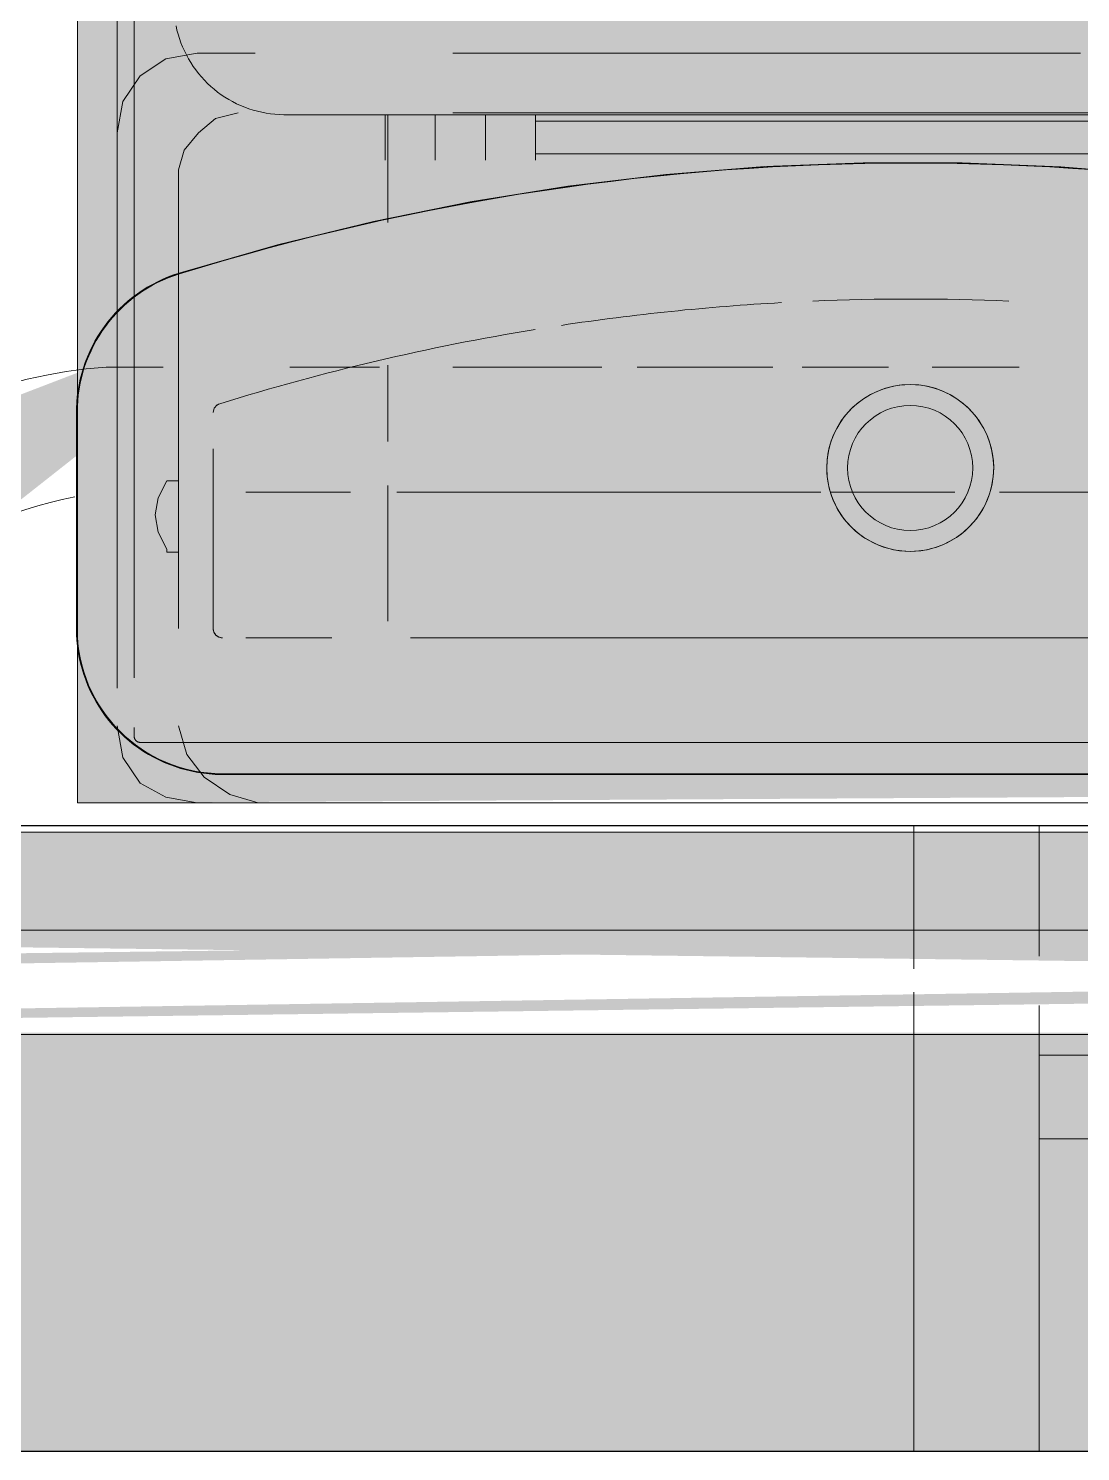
# Model space of a CAD drawing. Header units: metres. Extents: x 147 to 427, y -16 to 162.
# Drawn here: x 323.0378 to 323.2899, y 80.4457 to 80.7869 of the extents above; entities that cross this region are included whole.
import ezdxf

# ---------------------------------------------------------------- set-up
doc = ezdxf.new("R2010")
doc.units = ezdxf.units.M
doc.linetypes.add('IMPORT-Dashed _3_', pattern=[0.75, 0.5, -0.25])
doc.layers.add('1053_ARQ_BASE_MATADOURO_dwg', color=7, linetype='Continuous', lineweight=5, true_color=0x767676)
for name, color, linetype, lineweight in [('A-EQUIPAMENTOS', 7, 'Continuous', 5), ('A-PAREDE', 7, 'Continuous', 30), ('A-WALL', 7, 'Continuous', 9), ('A_lay', 7, 'Continuous', 5), ('A_PROJEÇÃO', 7, 'IMPORT-Dashed _3_', 5), ('P-PIPE', 7, 'Continuous', 5), ('P-SANR-FIXT', 7, 'Continuous', 5)]:
    doc.layers.add(name, color=color, linetype=linetype, lineweight=lineweight)

# ---------------------------------------------------------------- blocks, each defined once
blk = doc.blocks.new('UT_Bacia com caixa acoplada - UT_Bacia com caixa acoplada-3248018-TÉRREO 1_20 - Dependente 1')
at = {"layer": 'P-SANR-FIXT', "color": 9, "true_color": 0xc0c0c0}
for p, q in [((0.1649999999997719, -0.01229811905160714), (-0.1650000000003263, -0.01229811905160714)), ((-0.1649999999999998, -0.01245945945945865), (0.165, -0.01245945945945865)), ((0.165, -0.01249999999999924), (-0.1649999999999998, -0.01249999999999924)), ((0.1672043461841086, -0.090406025536769), (0.1672043461841085, -0.04729894077870246)), ((0.1672043461841087, -0.090406025536769), (0.1672043461841086, -0.04729894077870244)), ((0.1997989407787032, -0.09910397061031756), (0.1997989407787032, -0.04729894077870239)), ((0.1998394813192438, -0.04729894077870239), (0.1998394813192439, -0.09910397061031756)), ((0.2000008217269358, -0.09910397061034401), (0.2000008217269358, -0.04729894077877107)), ((0.1861473656076276, -0.4288368561510854), (0.186147365607489, -0.09910397061041332)), ((0.08999999999999939, -0.1595600000000009), (0.08999999999999939, -0.1704400000000009)), ((0.08999999999999939, -0.1595600000000009), (0.08999999999999939, -0.1704400000000009)), ((0.1019999999999994, -0.1704400000000009), (0.1019999999999994, -0.1595600000000009)), ((0.1019999999999994, -0.1704400000000009), (0.1019999999999994, -0.1595600000000009)), ((0.1019999999999994, -0.1595600000000009), (0.1019999999999994, -0.1704400000000009)), ((0.1019999999999994, -0.1595600000000009), (0.1019999999999994, -0.1704400000000009)), ((0.1139999999999994, -0.1595600000000009), (0.1139999999999994, -0.1704400000000009)), ((0.1139999999999994, -0.1595600000000009), (0.1139999999999994, -0.1704400000000009)), ((0.1139999999999994, -0.1704400000000009), (0.1139999999999994, -0.1595600000000009)), ((0.1139999999999994, -0.1704400000000009), (0.1139999999999994, -0.1595600000000009)), ((0.1259999999999994, -0.1704400000000009), (0.1259999999999994, -0.1595600000000009)), ((0.1259999999999994, -0.1704400000000009), (0.1259999999999994, -0.1595600000000009)), ((0.08999999999959837, -0.1610900000001306), (-0.09000000000043001, -0.1610900000001306)), ((0.08999999999999937, -0.1689100000000008), (0.08999999999999937, -0.1610900000000008)), ((0.08999999999999937, -0.1689100000000008), (0.08999999999999937, -0.1610900000000008)), ((0.149999999999654, -0.1704735377196123), (-0.1500000000003471, -0.1704735377196816)), ((-0.0900000000002914, -0.1689100000001063), (0.08999999999959837, -0.1689100000001063))]:
    blk.add_line(p, q, dxfattribs=at)
at = {"layer": 'P-SANR-FIXT', "color": 254, "true_color": 0xe0e0e0}
for p, q in [((0.1649999999996333, -0.02000242522442441), (-0.1650000000003263, -0.02000242522449371)), ((0.123910482490763, -0.02000242522449371), (0.1083004234522989, -0.02000242522442441))]:
    blk.add_line(p, q, dxfattribs=at)
at = {"layer": 'P-SANR-FIXT', "color": 254, "true_color": 0xd3d3d3}
for p, q in [((0.1791942856512793, -0.02000242522442441), (0.1649999999997719, -0.02000242522442441)), ((0.1827252092031329, -0.02000242522442441), (0.1826626773280543, -0.02000242522449371)), ((0.183571580951531, -0.02000242522442441), (0.1827252092031329, -0.02000242522442441)), ((0.1853479643664803, -0.02017026785494963), (0.1854000986418938, -0.02019874893960459)), ((0.1860850079806664, -0.02106184307103759), (0.1861008992007024, -0.02111908487392557)), ((0.186147365607489, -0.02356000000003969), (0.1861473656076276, -0.02148769150350818)), ((0.186147365607489, -0.09910397061041332), (0.186147365607489, -0.03550016951460257)), ((0.1199188116888084, -0.04509459459459393), (-0.1198088111199218, -0.04509459459459392)), ((0.1199188116888085, -0.04509459459459381), (-0.1198088111199218, -0.04509459459459381)), ((0.1593711800682912, -0.04509459459459395), (0.1388199836376593, -0.04509459459459395)), ((0.1593711800682912, -0.04509459459459381), (0.1388199836376594, -0.04509459459459381)), ((0.1672043461841085, -0.04729894077870246), (0.1672043461841086, -0.090406025536769)), ((0.1672043461841086, -0.04729894077870245), (0.1672043461841087, -0.090406025536769)), ((0.1254039361193307, -0.1705494989545987), (0.1254039361193307, -0.1446237028164471))]:
    blk.add_line(p, q, dxfattribs=at)
at = {"layer": 'P-SANR-FIXT', "color": 254, "true_color": 0xe9e9e9}
for p, q in [((-0.1198088111199218, -0.04509459459459392), (0.1199188116888084, -0.04509459459459393)), ((-0.1198088111199218, -0.04509459459459381), (0.1199188116888084, -0.04509459459459381)), ((0.1388199836376593, -0.04509459459459395), (0.1593711800682912, -0.04509459459459395)), ((0.1388199836376593, -0.04509459459459381), (0.1593711800682912, -0.04509459459459381)), ((0.1254039361191921, -0.08160507972358629), (0.1254039361191921, -0.04908992771113444)), ((0.1254039361193307, -0.110442718001934), (0.1254039361193307, -0.09214260642071895))]:
    blk.add_line(p, q, dxfattribs=at)
at = {"layer": 'P-SANR-FIXT', "color": 9, "true_color": 0xc0c0c0, "flags": 128}
for points in [[(0.2000008217269358, -0.04729894077877107), (0.1999728248026739, -0.04589928122195724), (0.1998888788192129, -0.0445018608218823), (0.1997491180723137, -0.04310891515291806), (0.1995537661494702, -0.04172267263121685), (0.199303135571611, -0.04034535094904659), (0.198997627294391, -0.03897915352714481), (0.1986377300660253, -0.03762626599008145), (0.1982240196451301, -0.03628885266927373), (0.197757157880372, -0.03496905314093001), (0.1972378916505404, -0.03366897880238776), (0.1966670516714188, -0.0323907094954393), (0.1960455511648801, -0.03113629017837793), (0.1953743843990778, -0.02990772765431848), (0.1946546250976539, -0.02870698736140585), (0.1938874247222589, -0.02753599022789167), (0.1930740106294958, -0.02639660959942521), (0.1922156841086595, -0.02529066824181573), (0.1913138182988907, -0.02421993542543441), (0.1903698559930861, -0.02318612409444377), (0.1893853073296763, -0.02219088812632945), (0.1883617473764287, -0.02123581968630861), (0.1873008136111268, -0.0203224466802878), (0.1862042033010665, -0.01945223031004353), (0.1850736707892695, -0.01862656273623907), (0.1839110246861674, -0.01784676485094078), (0.1827181249777052, -0.0171140841642773), (0.1814968800491719, -0.01642969280919188), (0.1802492436314115, -0.01579468566560463), (0.1789772116770368, -0.01521007860973696), (0.1776828191655386, -0.01467680688804358), (0.176368136848932, -0.01419572362164308), (0.1750352679384949, -0.01376759844103908), (0.1736863447399443, -0.01339311625508217), (0.1723235252430117, -0.01307287615562818), (0.1709489896677726, -0.01280739045837781), (0.1695649369781259, -0.01259708388384788), (0.1681735813632557, -0.01244229287764265), (0.1667771486951136, -0.01234326507231217), (0.1653778729682985, -0.01230015889149072), (0.1649999999997719, -0.01229811905160714)], [(0.1753658744904744, -0.1325345878290164), (0.1766944510206751, -0.1320933224818069), (0.1780043189236083, -0.1315992812090213), (0.1792933826905253, -0.1310532543711557), (0.1805595800942956, -0.1304561154948422), (0.1818008854890846, -0.1298088198747895), (0.183015313051124, -0.1291124030459181), (0.1842009199554454, -0.1283679791265908), (0.1853558094834487, -0.1275767390363346), (0.1864781340589503, -0.1267399485904107), (0.1875660982016205, -0.1258589464751125), (0.1886179614008608, -0.124935142105872), (0.1896320409002801, -0.1239700133725397), (0.1906067143887493, -0.1229651042753038), (0.1915404225967872, -0.1219220224543669), (0.1924316717901009, -0.1208424366178859), (0.1932790361602787, -0.1197280738732321), (0.1940811601054298, -0.1185807169629607), (0.1948367603979976, -0.1174022014131791), (0.1955446282387766, -0.1161944125976437), (0.1962036311899257, -0.1149592827207007), (0.1968127149879478, -0.1136987877266971), (0.1973709052280414, -0.1124149441386324), (0.197877308925509, -0.1111098058324966), (0.1983311159418841, -0.109785460751037), (0.1987316002831245, -0.1084440275639534), (0.1990781212596139, -0.1070876522782643), (0.1993701245115768, -0.1057185048050113), (0.1996071428963016, -0.1043387754880552), (0.1997887972349552, -0.1029506715998834), (0.1999147969191272, -0.1015564138108042), (0.1999849403764107, -0.1001582326357571), (0.2000008217269358, -0.09910397061034401)], [(-0.175365874491306, -0.1325345878290856), (-0.1526089801759543, -0.1390949596619823), (-0.1296079440474026, -0.1447400508452551), (-0.1063995628563222, -0.1494608304373936), (-0.08302096506223279, -0.1532497461980049), (-0.05950955143430838, -0.1561007366701151), (-0.03590293521875756, -0.1580092408771847), (-0.01223888196578591, -0.1589722056195879), (0.0114447508876674, -0.1589880903591926), (0.03511007458114618, -0.1580568696837236), (0.05871922964490114, -0.1561800333476513), (0.08223444646740317, -0.1533605838887754), (0.1056181057180125, -0.1496030318247995), (0.1288327985299962, -0.1449133884373818), (0.1518413863472852, -0.1392991561555126), (0.1746070603375298, -0.1327693165533268), (0.1753658744904744, -0.1325345878290164)], [(0.1761263644400759, -0.1918352059718094), (0.175893679571648, -0.1907946663492771), (0.1756195703395195, -0.1897642639604512), (0.1753044752601771, -0.1887456472291868), (0.1749488984182837, -0.187740445725184), (0.1745534086612337, -0.1867502675563055), (0.1741186386879501, -0.1857766967965161), (0.1736452840377468, -0.1848212909510376), (0.1731341019773143, -0.18388557846572), (0.1725859102887403, -0.1829710562809056), (0.1720015859616142, -0.1820791874368539), (0.1713820637903238, -0.1812113987335017), (0.1707283348784866, -0.1803690784478136), (0.1700414450524535, -0.179553574112328), (0.169322493189709, -0.1787661903601644), (0.1685726294598095, -0.1780081868373252), (0.1677930534846528, -0.1772807761877661), (0.166985012419603, -0.1765851221133133), (0.1661497989579653, -0.1759223375121723), (0.1652887492631089, -0.1752934826981742), (0.1644032408307307, -0.1746995637049886), (0.1634946902856973, -0.1741415306762032), (0.1625645511148509, -0.1736202763458448), (0.1616143113424307, -0.173136634609272), (0.1606454911494984, -0.1726913791905379), (0.1596596404416625, -0.1722852224029668), (0.1586583363698148, -0.1719188140109826), (0.157643180806929, -0.171592740189794), (0.1566157977848016, -0.1713075225879264), (0.1555778308976653, -0.1710636174926689), (0.1545309406712902, -0.1708614151002394), (0.1534768019058876, -0.1707012388912905), (0.1524171009994701, -0.1705833451135592), (0.1513535332468175, -0.1705079223720058), (0.1502878001299869, -0.170475091326859), (0.149999999999654, -0.1704735377196123)]]:
    blk.add_lwpolyline(points, dxfattribs=at)
at = {"layer": 'P-SANR-FIXT', "color": 254, "true_color": 0xe0e0e0, "flags": 128}
for points in [[(0.1213221542354677, -0.02000242522442441), (0.1283807902789366, -0.02000242522442441), (0.1351368343956325, -0.02000242522449371), (0.1415794783564376, -0.02000242522449371), (0.1476984153053283, -0.02000242522449371), (0.1534838562483408, -0.02000242522442441), (0.1589265457140817, -0.0200024252243551), (0.1640177765608358, -0.02000242522442441)], [(0.1761361093998458, -0.02000242522442441), (0.1780263364690371, -0.02000242522442441), (0.1796845832604282, -0.02000242522442441), (0.1811081969329294, -0.02000242522449371), (0.1822949000084336, -0.02000242522449371)]]:
    blk.add_lwpolyline(points, dxfattribs=at)
at = {"layer": 'P-SANR-FIXT', "color": 254, "true_color": 0xd3d3d3, "flags": 128}
for points in [[(0.1640177765608358, -0.02000242522442441), (0.1687494039049059, -0.02000242522442441), (0.1691056121094123, -0.02000242522442441)], [(0.1691056121094123, -0.02000242522442441), (0.1716721765499129, -0.02000242522442441), (0.1740169260131963, -0.02000242522442441), (0.1761361093998458, -0.02000242522442441)], [(0.1822949000084336, -0.02000242522449371), (0.1832427940149624, -0.02000242522449371), (0.1839503625245157, -0.02000242522442441), (0.1844164735782783, -0.02000242522449371), (0.1846403814982128, -0.02000242522449371)], [(0.1846620993286131, -0.02000242522442441), (0.1845408012871882, -0.02000242522449371), (0.1841771012139503, -0.02000242522449371), (0.183571580951531, -0.02000242522442441)], [(0.1846620993286131, -0.02000242522442441), (0.1847214941381033, -0.02000361327901428), (0.1847807939287577, -0.02000717554227413), (0.184839903833238, -0.02001310631516954), (0.1848987292884482, -0.02002139610977465), (0.184957176186339, -0.02003203166417243), (0.1850151510240194, -0.02004499596386941), (0.1850725610542835, -0.02006026826868547)], [(0.1850725610542835, -0.02006026826868547), (0.1851293144335046, -0.02007782414615813), (0.1851853203682811, -0.0200976355106297), (0.1852404892608353, -0.02011967066815596), (0.1852947328528873, -0.02014389436723632), (0.1853479643664803, -0.02017026785494963)], [(0.1854000986418938, -0.02019874893960459), (0.185451052276251, -0.02022929205740966), (0.1855007437540866, -0.02026184834579617), (0.1855490935797163, -0.02029636572173131), (0.1855960244036465, -0.02033278896481297), (0.1856414611467662, -0.02037105980563174), (0.1856853311198262, -0.02041111701891478), (0.1857275641404231, -0.02045289652172887), (0.1857680926444398, -0.02049633147584173), (0.1858068517952677, -0.02054135239431071), (0.1858437795863756, -0.02058788725368522), (0.1858788169409683, -0.02063586160787236)], [(0.1858788169409683, -0.02063586160787236), (0.1859119078072097, -0.02068519870810124), (0.1859429992460995, -0.0207358196257288)], [(0.1859429992460995, -0.0207358196257288), (0.1859720415187956, -0.02078764337781777), (0.1859989881631253, -0.0208405870576351)], [(0.1859989881631253, -0.0208405870576351), (0.1860237960705119, -0.02089456596660584), (0.1860464255536153, -0.02094949374980152)], [(0.1860464255536153, -0.02094949374980152), (0.1860668404102296, -0.02100528253475495), (0.1860850079806664, -0.02106184307103759)], [(0.1861008992007024, -0.02111908487392557), (0.1861144886480135, -0.02117691636882828), (0.1861257545823701, -0.021235245037588), (0.186134678980289, -0.02129397756699727), (0.1861412475648344, -0.02135301999724707), (0.1861454498279327, -0.02141227787321623), (0.1861472790467291, -0.02147165639492941)]]:
    blk.add_lwpolyline(points, dxfattribs=at)
at = {"layer": 'P-SANR-FIXT', "color": 9, "true_color": 0xc0c0c0}
for centre, radius, start, end in [((0.165, -0.04729894077870246), 0.03483948131924385, 4.325554366790383e-13, 90.00000000000038), ((0.165, -0.04729894077870246), 0.03479894077870322, 5.088887490341627e-14, 90.00000000000006), ((0.0002010592212973183, -0.08579894077870352), 0.01999999999999999, 7.060831392849006e-13, 180.0000000000002), ((0.0002010592212985027, -0.08579894077870355), 0.02000000000000002, 5.088887490341627e-13, 180.0000000000002), ((0.0002010592212973183, -0.08579894077870352), 0.01999999999999999, 60.00000000000009, 120), ((0.0002010592212984383, -0.08579894077870355), 0.01999999999999999, 60.00000000000082, 120.0000000000007), ((0.0002010592212974875, -0.08579894077870359), 0.01499999999999998, 6.933609205590465e-13, 180.0000000000001), ((0.000201059221297494, -0.08579894077870359), 0.01500000000000001, 2.099166089765921e-13, 179.9999999999997), ((0.0002010592212973183, -0.08579894077870352), 0.02000000000000001, 164.9999999999998, 179.9999999999998), ((0.0002010592212984383, -0.08579894077870355), 0.01999999999999999, 165.0000000000007, 180.0000000000006), ((0.0002010592212973183, -0.08579894077870352), 0.02000000000000001, 2.480832651541543e-13, 15.00000000000026), ((0.0002010592212984383, -0.08579894077870355), 0.02000000000000002, 9.144094709207615e-13, 15.00000000000091), ((0.0002010592212973183, -0.08579894077870352), 0.01999999999999999, 180.0000000000002, 5.088887490341627e-14), ((0.0002010592212973183, -0.08579894077870352), 0.02000000000000002, 179.9999999999998, 254.9999999999993), ((0.0002010592212984383, -0.08579894077870355), 0.02000000000000001, 180.000000000001, 255.0000000000008), ((0.0002010592212985027, -0.08579894077870355), 0.02000000000000002, 180.0000000000009, 5.088887490341627e-13), ((0.0002010592212974875, -0.08579894077870359), 0.01499999999999998, 180.0000000000001, 5.088887490341627e-14), ((0.000201059221297494, -0.08579894077870359), 0.015, 179.9999999999997, 359.9999999999992), ((0.0002010592212973183, -0.08579894077870352), 0.02000000000000002, 284.9999999999993, 359.9999999999992), ((0.0002010592212984383, -0.08579894077870355), 0.01999999999999999, 285.0000000000007, 9.796108418907631e-13), ((0.165, -0.0991039706103174), 0.03479894077870308, 287.2271624347441, 359.9999999999994), ((0.1650000000000001, -0.0991039706103174), 0.03483948131924375, 287.2271624347441, 1.653888434361028e-13), ((1.624300693947589e-15, 0.4330317257974887), 0.5919690886741391, 252.7728375652484, 287.2271624347505), ((1.658140291738164e-15, 0.4330317257974888), 0.5919285481335987, 252.7728375652481, 287.2271624347501)]:
    blk.add_arc(centre, radius, start, end, dxfattribs=at)
at = {"layer": 'P-SANR-FIXT', "color": 254, "true_color": 0xd3d3d3}
for centre, radius, start, end in [((0.165, -0.04729894077870246), 0.002204346184108549, 359.9999999999989, 90.00000000000064), ((0.165, -0.04729894077870246), 0.002204346184108624, 1.78111062161957e-13, 90.00000000000018), ((0.165, -0.04729894077870246), 0.002204346184108627, 2.735277026058625e-13, 90.00000000000027), ((0.165, -0.04729894077870246), 0.002204346184108552, 14.99999999999986, 75.00000000000088), ((0.0002010592212973183, -0.08579894077870352), 0.02, 15.00000000000027, 60.00000000000011), ((0.0002010592212984383, -0.08579894077870355), 0.02000000000000002, 45.00000000000092, 60.0000000000009), ((0.0002010592212973183, -0.08579894077870352), 0.02000000000000002, 134.9999999999999, 164.9999999999998), ((0.0002010592212984383, -0.08579894077870355), 0.01999999999999999, 135.0000000000007, 165.0000000000007), ((0.0002010592212984383, -0.08579894077870355), 0.02000000000000002, 15.00000000000093, 45.00000000000092), ((1.632760593395233e-15, 0.4330317257974887), 0.5593339535390044, 279.2687003797666, 287.2271624347505), ((1.632760593395233e-15, 0.4330317257974887), 0.5593339535390045, 279.2687003797663, 287.2271624347502), ((0.1650000000000001, -0.0991039706103174), 0.002204346184108494, 287.227162434752, 0), ((0.1650000000000001, -0.0991039706103174), 0.002204346184108472, 287.2271624347521, 5.311526318044073e-13), ((0.1650000000000001, -0.0991039706103174), 0.002204346184108624, 287.2271624347434, 359.9999999999993), ((0.1650000000000001, -0.0991039706103174), 0.002204346184108624, 287.2271624347434, 323.6135812173715), ((0.1650000000000001, -0.0991039706103174), 0.002204346184108623, 323.6135812173714, 359.9999999999993), ((0.0002010592212973183, -0.08579894077870352), 0.02, 254.9999999999993, 284.9999999999993), ((0.0002010592212984383, -0.08579894077870355), 0.01999999999999999, 255.0000000000008, 285.0000000000008), ((1.632760593395233e-15, 0.4330317257974887), 0.5593339535390044, 273.180803000272, 278.613581217375), ((1.632760593395233e-15, 0.4330317257974887), 0.5593339535390044, 273.1808030002717, 278.6135812173746), ((1.632760593395233e-15, 0.4330317257974887), 0.5593339535390042, 267.5980336364777, 272.4137919880872), ((1.632760593395233e-15, 0.4330317257974887), 0.5593339535390043, 267.5980336364774, 272.4137919880869)]:
    blk.add_arc(centre, radius, start, end, dxfattribs=at)
at = {"layer": 'P-SANR-FIXT', "color": 254, "true_color": 0xe9e9e9}
for centre, radius, start, end in [((0.165, -0.04729894077870246), 0.002204346184108559, 75.00000000000095, 90.0000000000008), ((1.632760593395233e-15, 0.4330317257974887), 0.559333953539004, 279.268700379767, 287.2271624347509), ((1.632760593395233e-15, 0.4330317257974887), 0.5593339535390041, 279.2687003797666, 287.2271624347505), ((1.632760593395233e-15, 0.4330317257974887), 0.5593339535390043, 273.1808030002724, 278.6135812173753), ((1.632760593395233e-15, 0.4330317257974887), 0.5593339535390043, 273.180803000272, 278.613581217375), ((1.632760593395233e-15, 0.4330317257974887), 0.5593339535390043, 267.5980336364782, 272.4137919880876), ((1.632760593395233e-15, 0.4330317257974887), 0.5593339535390044, 267.5980336364779, 272.4137919880872)]:
    blk.add_arc(centre, radius, start, end, dxfattribs=at)
at = {"layer": 'P-SANR-FIXT', "color": 254, "true_color": 0xe0e0e0}
for centre, radius, start, end in [((0.165, -0.04729894077870246), 0.002204346184108559, 359.9999999999993, 14.99999999999991), ((0.0002010592212973183, -0.08579894077870352), 0.02000000000000002, 119.9999999999999, 134.9999999999999), ((0.0002010592212984383, -0.08579894077870355), 0.01999999999999999, 120.0000000000007, 135.0000000000007)]:
    blk.add_arc(centre, radius, start, end, dxfattribs=at)
blk = doc.blocks.new('1053_ARQ_BASE_MATADOURO_dwg_acoplada-4039633-TÉRREO 1_20 - Dependente 1')
at = {"layer": 'A-EQUIPAMENTOS', "true_color": 0xe2e2e2}
blk.add_hatch(color=254, dxfattribs=at).paths.add_polyline_path([(0.1997697473780631, -0.005489754939295381), (-0.2002256513629956, -0.007839332557541457), (-0.1998556764756642, -0.4911843953842532), (-0.1659186203676247, -0.5786459932331706), (-0.09605990424907396, -0.641271967843228), (-0.004604764543898637, -0.6649615169411384), (0.04613001941373623, -0.6596930199246954), (0.1092642026590234, -0.6315017337904326), (0.1634203573386429, -0.5811711461004853), (0.193202228410876, -0.5155492433095331), (0.1997697466069923, -0.4868362883165139), (0.1997696616533806, -0.007839261615433316)])
at = {"layer": 'A-EQUIPAMENTOS', "color": 9, "true_color": 0xc3c3c3}
for p, q in [((0.1901999797750308, -0.02394573531674014), (0.1888328701175142, -0.01642663220005216)), ((0.1901999797750308, -0.09910409893935085), (0.1901999797748922, -0.03297610262912422)), ((0.1997697473782017, -0.04729906910549089), (0.1997697473782017, -0.09899340475332029))]:
    blk.add_line(p, q, dxfattribs=at)
at = {"layer": 'A-EQUIPAMENTOS', "color": 254, "true_color": 0xd5d5d5}
blk.add_line((0.175557780566279, -0.09910409894288533), (0.1755577805661404, -0.04729906911124308), dxfattribs=at)
at = {"layer": 'A-EQUIPAMENTOS', "color": 253, "true_color": 0xaaaaaa}
for p, q in [((0.1997697473782017, -0.09899340475332029), (0.1997697473782017, -0.4897107035870771)), ((0.190199979775258, -0.1626860492531819), (0.190199979775258, -0.4897107035869795))]:
    blk.add_line(p, q, dxfattribs=at)
at = {"layer": 'A-EQUIPAMENTOS', "color": 253, "true_color": 0xaaaaaa, "flags": 128}
for points in [[(-0.200230252621846, -0.4897107035870771), (-0.2002302526217074, -0.127846069293479), (-0.2043315815945345, -0.1278460692935483), (-0.2043315815946731, -0.0950354375114166), (-0.2002302526219846, -0.0950354375114166), (-0.200230252621846, -0.005489754939295381), (-0.1758182758474592, -0.005489754939226077), (-0.1743064813428649, -0.005489754939364684), (-0.1722558168565207, -0.005489754939364684), (-0.1700770061755655, -0.005489754939295381), (-0.1626860492534885, -0.005489754939226077), (-2.772139851003885e-13, -0.005489754939364684), (0.1640531589104507, -0.005489754939295381), (0.1715111766022408, -0.005489754939295381), (0.1977190828917188, -0.005489754939364684), (0.1997697473780631, -0.005489754939295381), (0.1997697473780631, -0.007251202221422682), (0.1997697473783403, -0.009217759092197048), (0.1997697473782017, -0.04729906910549089)], [(0.1694057871068304, -0.01164174839853604), (0.163253793647659, -0.007540419425708933), (0.1564182453597987, -0.005489754939226077)], [(0.1888328701175142, -0.01642663220005216), (0.1847315411446871, -0.0102746387408808), (0.1785795476856543, -0.006856864596881315), (0.1710604445688277, -0.005489754939364684)], [(0.1785795476855157, -0.1838975652547795), (0.1847315411446871, -0.1797962362819524), (0.1888328701173756, -0.1736442428228504), (0.1901999797750308, -0.1661251397060238), (0.1901999797750308, -0.09910409893935085)]]:
    blk.add_lwpolyline(points, dxfattribs=at)
at = {"layer": 'A-EQUIPAMENTOS', "color": 9, "true_color": 0xc3c3c3, "flags": 128}
for points in [[(0.1755577805660018, -0.02394573531680944), (0.1735071160796575, -0.01711018702881047), (0.1694057871068304, -0.01164174839853604)], [(0.1783492950640401, -0.0827314505931432), (0.1803999595505229, -0.07863012162038541), (0.1810835143790733, -0.0745287926476276)], [(0.1612031291613148, -0.1709100235076092), (0.1666715677916585, -0.1695429138500233), (0.1707728967646243, -0.1661251397060931), (0.1741906709084851, -0.162023810733266), (0.1755577805661404, -0.1572389269318192), (0.175557780566279, -0.09910409894288533)], [(0.1571461032152554, -0.1852646749124348), (0.1710604445688277, -0.1852646749123655), (0.1785795476855157, -0.1838975652547795)]]:
    blk.add_lwpolyline(points, dxfattribs=at)
at = {"layer": 'A-EQUIPAMENTOS', "color": 254, "true_color": 0xe1e1e1, "flags": 128}
blk.add_lwpolyline([(0.1783492950639015, -0.0663261347020427), (0.1783492950639015, -0.06564257987321508), (0.1776657402350738, -0.06564257987321508), (0.1756150757487296, -0.06564257987328438)], dxfattribs=at)
at = {"layer": 'A-EQUIPAMENTOS', "color": 254, "true_color": 0xd5d5d5, "flags": 128}
for points in [[(0.1810835143790733, -0.0745287926476276), (0.1803999595503843, -0.07042746367480049), (0.1783492950639015, -0.0663261347020427)], [(0.1756150757487296, -0.0827314505930739), (0.1776657402352124, -0.0827314505931432), (0.1783492950640401, -0.0827314505931432)], [(-0.10978127614841, -0.1709100235076785), (-0.02426911381712234, -0.1709100235076092), (-0.0002302526218914864, -0.1709100235076785), (0.02380860857361659, -0.1709100235076092), (0.1097812742812352, -0.1709100235076092)], [(-0.04061121520042835, -0.1852646749123655), (-0.02455666162160305, -0.1852646749123655), (-0.0002302526217528794, -0.1852646749123655), (0.02409615637795869, -0.1852646749123655), (0.1097812742847003, -0.1852646749123655)]]:
    blk.add_lwpolyline(points, dxfattribs=at)
blk = doc.blocks.new('1053_ARQ_BASE_MATADOURO_dwg_A$C51235BF3-4039635-TÉRREO 1_20 - Dependente 1')
at = {"layer": 'A-EQUIPAMENTOS', "true_color": 0xe2e2e2}
h = blk.add_hatch(color=254, dxfattribs=at)
h.paths.add_polyline_path([(0.001627097487962965, 0.1103316731750027), (0.00841084012954998, 0.06711125408423177), (0.03626650286936965, 0.0279185228962735), (0.08300286792175139, 0.003696003249220121), (0.1381705754129933, 0.0003317482766969988), (0.2979131552852254, 0.004528404540337033), (0.2979131552852254, 0.03033174574707791), (0.07827734061320844, 0.03689087589064657), (0.04294929664874726, 0.06711125300129533), (0.03252464786031924, 0.09033175840680324), (0.03252464786031924, 0.1103316725721315)])
h.paths.add_polyline_path([(0.7681110153912749, 0.1103316284714754), (0.7588779297554051, 0.07199615843601041), (0.7203690436350201, 0.03916043066828297), (0.6979132411155741, 0.02145419439742818), (0.6979132411155741, 0.001714878527175097), (0.7508164453360046, 0.02203129919195071), (0.7885853605027169, 0.06419142796926536), (0.799008565605342, 0.1103316247462046), (0.7768029575755245, 0.1103316284714754)])
at = {"layer": 'A-EQUIPAMENTOS', "color": 254, "true_color": 0xe1e1e1}
for p, q in [((0.3883622043530761, 0.03033174574375153), (0.4769293875738046, 0.03033174574375153)), ((0.4876582245079967, 0.03033174574375153), (0.5052573728625557, 0.03033174574375153)), ((0.5197539361989197, 0.03033174574375153), (0.6079247547825983, 0.03033174574375153)), ((0.6324630141730286, 0.03033174574375153), (0.6575096184360724, 0.03033174574375153)), ((0.5312670408511092, 0.0003317482769489289), (0.5637878980691703, 0.0003317482769489289)), ((0.5722326765643825, 0.0003317482769489289), (0.6079247494689978, 0.0003317482769489289)), ((0.625477836482952, 0.0003317482769489289), (0.6469701764745405, 0.0003317482769489289))]:
    blk.add_line(p, q, dxfattribs=at)
at = {"layer": 'A-EQUIPAMENTOS', "color": 254, "true_color": 0xd5d5d5}
for p, q in [((0.5052573728625557, 0.03033174574375153), (0.5174051372725419, 0.03033174574375153)), ((0.4722628019999058, 0.0003317482769489289), (0.4930639135875007, 0.0003317482769489289)), ((0.5035632151870019, 0.0003317482769489289), (0.5242445410133346, 0.0003317482769489289))]:
    blk.add_line(p, q, dxfattribs=at)
at = {"layer": 'A-EQUIPAMENTOS', "color": 254, "true_color": 0xeaeaea}
blk.add_line((0.6079247547825983, 0.03033174574375153), (0.6213609178181833, 0.03033174574375153), dxfattribs=at)
at = {"layer": 'A-EQUIPAMENTOS', "color": 253, "true_color": 0xaaaaaa}
blk.add_line((0.6773377599057432, 0.0003317482769489289), (0.6910290277737658, 0.0003317482769489289), dxfattribs=at)
for centre, radius, start, end in [((0.6820759854454082, 0.1208487115800381), 0.1208491658938303, 274.2486178663262, 345.3731910626143), ((0.6810312305751722, 0.1226894240826368), 0.09289734084292378, 280.864865485826, 339.615542531289)]:
    blk.add_arc(centre, radius, start, end, dxfattribs=at)
blk = doc.blocks.new('1053_ARQ_BASE_MATADOURO_dwg_arq geral tgov-4039641-TÉRREO 1_20 - Dependente 1')
at = {"layer": 'A_lay', "true_color": 0xaaaaaa}
h = blk.add_hatch(dxfattribs=at)
h.set_pattern_fill('FP_2', color=253, style=0, pattern_type=2)
h.set_pattern_definition([(90, (-0.43, 0), (-0.6125, 3.750480822388769e-17), []), (180, (-0.43, 0), (-7.500961644777538e-17, -0.6125), [])])
h.paths.add_polyline_path([(25.1255469207727, -2.525965459945203), (25.14406995693784, -2.549311167218648), (25.21361192062136, -2.570337723717156), (25.22569632900294, -2.507924567627047), (25.13728621164609, -2.523850746675646)])
h.paths.add_polyline_path([(25.10943054890627, -2.507924567627047), (25.13728621164609, -2.523000376927126), (25.21822966577041, -2.499765842756811), (25.1255469207727, -2.506716018810105)])
h.paths.add_polyline_path([(25.08973124521672, -2.493883603560296), (25.1255469207727, -2.506307743022187), (25.13728621164609, -2.494300385033398), (25.09498995857009, -2.493929692001962)])
h.paths.add_polyline_path([(24.16822972102116, -2.590337723493509), (24.3466884861703, -2.582498515854688), (24.35796271070838, -2.542539649100468), (24.3998538284381, -2.498828927838299), (24.44778381066006, -2.462491779119582), (24.45435142009007, -2.074788535325372), (24.48241961285692, -2.011083122204691), (24.55453446924397, -1.947701739729668), (24.64778392725373, -1.924848058689105), (24.74103337716426, -1.947701772775724), (24.81314821109004, -2.011083180807173), (24.84779777110401, -2.100651396606217), (24.8520874213934, -2.480337688741608), (25.08261082160261, -2.490899947716123), (25.10943054890627, -2.493502505585312), (25.69005279536134, -2.490337722793289), (25.69005279557355, -2.305361665785236), (25.65460425049869, -2.28794410688234), (25.63759693276537, -2.260259170332474), (25.63556113606107, -2.232923688126602), (25.64615885852531, -2.205777223959269), (25.667531332714, -2.186205896534791), (25.69822966633401, -2.163930560006809), (25.70492839599509, -1.815337722189688), (25.73528871325028, -1.792041431395865), (25.74822966521603, -1.79033772274847), (26.04822966505899, -1.79033772274847), (26.06045915165083, -1.724399947818684), (26.14822966558879, -1.696706646101116), (26.13822966569604, -0.6403377242385144), (26.06822966272048, -0.6403377205132437), (26.06030513292349, -0.5203377027063613), (25.06822966330216, -0.5203377027063613), (25.06822966330244, -0.6403377231903684), (24.45035819185452, -0.6403377242385144), (24.45290361882957, -0.7414014845684426), (24.41431197228898, -0.8362668623333939), (24.34339162328089, -0.9063709973601041), (24.24926724915602, -0.9432622871240228), (24.14822966558897, -0.9501365051101935), (24.14822986110855, -1.491991188486118), (24.19543186247008, -1.500559960448424), (24.24066340207987, -1.540453953229839), (24.25822984566947, -1.589972915127926), (24.25199915755415, -2.218532881649891), (24.21949630704749, -2.264811022452155), (24.16822972102129, -2.288682321495872), (24.14822972141016, -2.294980856657142), (24.14822966558897, -2.59033772349344)])
h.paths.add_polyline_path([(25.14407004264215, -2.570337811494885), (25.20288455101413, -2.570337807759635), (25.13873112628375, -2.552063188012765)])
h.paths.add_polyline_path([(25.20822966587751, -2.590337723493509), (25.20822966587751, -2.580337723716981), (25.14406995693784, -2.580337723717119), (25.14406995428767, -2.590337717905776)])
h.paths.add_polyline_path([(25.21822966577041, -2.570337723939828), (25.23172966518939, -2.570337723717156), (25.22316629135922, -2.547117298814936)])
h.paths.add_polyline_path([(25.33881944254993, -1.896120293065797), (25.31076829042309, -1.894173905253342), (25.31126877618981, -1.786815233528515), (25.3393199279675, -1.79033772274847), (25.33881944254993, -1.895991699770006)])
h.paths.add_polyline_path([(24.91423196880771, -1.894173905253342), (24.88618081703348, -1.894045311957621), (24.88668130233448, -1.784868843853459), (24.9147324542286, -1.784997439011851), (24.91423255830685, -1.894045311957551)])
h.paths.add_polyline_path([(26.09822966487286, -1.890337724238611), (26.14822966558879, -1.890337724238611), (26.13822966584158, -1.789439399781666), (26.09822966487286, -1.840337721630836)])
h.paths.add_polyline_path([(26.09153093488758, -1.815337722019201), (26.09153093488758, -1.800376931998441), (26.08358500376482, -1.804982383168808)])
h.paths.add_polyline_path([(26.0732296647664, -1.797036452238996), (26.12822966580315, -1.770337723195552), (26.12822966580315, -1.756837723866179), (26.06472966629308, -1.756837723866179), (26.07217347037918, -1.792041431427814)])
h.paths.add_polyline_path([(26.08358500376482, -1.804982383168808), (26.07921378410596, -1.794429325314282), (26.0732296647664, -1.797036452238996)])
h.paths.add_polyline_path([(25.09859698836265, -1.771114109083926), (25.06203579623282, -1.762385219957102), (25.03236565622526, -1.73503077402694), (25.03894692333437, -1.672555740922617), (25.08584454504303, -1.607665440067273), (25.12309623917127, -1.58906715735786), (25.14346680289652, -1.591215172782485), (25.20181055064345, -1.668537851422896), (25.18513299990473, -1.739003432016282), (25.17139230039935, -1.758372414857031), (25.12696508131956, -1.770477404817887)])
h.paths.add_polyline_path([(26.06822966272048, -1.723837723866169), (26.12822966603587, -1.723837723866169), (26.12822966584154, -1.710337722715292), (26.0647296659011, -1.723837723866169)])
h.paths.add_polyline_path([(25.41367495758485, -1.63853756897141), (25.38395568037717, -1.591215172782485), (25.3877949982098, -1.542558276805527), (25.39127473846993, -1.508337207533972), (25.36430275778014, -1.329645516350773), (25.34537185786784, -1.233004720396772), (25.40130234874586, -1.222644983207265), (25.41185339773099, -1.23683070391404), (25.41185339773099, -1.410599016660982), (25.4415286908628, -1.604985905811097), (25.42532488397371, -1.624504462452527)])
h.paths.add_polyline_path([(25.42649868025936, -1.526178818196019), (25.38408867316363, -1.362791229854271), (25.38044382966713, -1.362120595948636), (25.40130234874586, -1.523228289042311), (25.41918765037149, -1.52570164814904)])
h.paths.add_polyline_path([(24.89208504778828, -1.030797811225179), (24.8500420720766, -1.216978865316957), (24.8912015725256, -1.22352010296218), (24.89173952688023, -1.1061701324005)])
h.paths.add_polyline_path([(24.84570530604132, -1.361476970254409), (24.83195502916367, -1.3502156070602), (24.8320922561692, -1.264051405619206), (24.84269350701943, -1.194797260885662), (24.89208504778828, -1.030797811225179), (24.92272415244983, -1.017574066296103), (24.92202502733589, -0.96107079088681), (24.89173952688023, -0.960380341857613), (24.89208504778828, -0.9224564571445432), (24.94051732118377, -0.9223246667533762), (24.94558852002985, -0.8625662717967282), (24.9776456747129, -0.8248050250112178), (24.99910639168268, -0.8248050250112178), (25.01425793906701, -0.8464217372236131), (25.05608141783196, -0.9761341021670753), (25.04538647641247, -1.003584869205869), (25.00752647636265, -0.9376214936811961), (24.9914710439046, -0.9264530185609949), (24.9101319701647, -1.039150912005824), (24.90880028798751, -1.329645516350773), (24.84938180608171, -1.361010085456565)])
h.paths.add_polyline_path([(25.37063525209709, -1.347888682037496), (25.37093082440094, -1.266647729009283), (25.34537185786784, -1.266988560557313), (25.36493829789846, -1.329645516350773)])
h.paths.add_polyline_path([(24.85996672255028, -1.347345711663312), (24.89086396771045, -1.329645516350773), (24.88886233476328, -1.234433211581771), (24.8320922561692, -1.234172968179574), (24.83568604067755, -1.264124917790123), (24.86034770414722, -1.264906464144487), (24.8600478635931, -1.329645516350773)])
at = {"layer": 'A-PAREDE', "color": 253, "true_color": 0xaaaaaa}
blk.add_line((28.29822966561187, -2.740337723866105), (24.19822966551874, -2.740337723866105), dxfattribs=at)
at = {"layer": 'A-PAREDE', "color": 253, "true_color": 0xaaaaaa, "flags": 128}
blk.add_lwpolyline([(28.29822966561187, -2.590337723493576), (26.29822966561187, -2.590337723493576), (26.29822966561187, -0.6403377242386341), (26.34822966565844, -0.6403377242386341), (26.34822966565844, -0.49033772200346), (26.09822966565844, -0.49033772200346), (26.09822966565844, -0.6403377242386341), (26.148229665705, -0.6403377242386341), (26.148229665705, -2.590337723493576), (24.19822966551874, -2.590337723493576)], dxfattribs=at)
at = {"layer": 'A_PROJEÇÃO', "color": 253, "true_color": 0xaaaaaa}
blk.add_line((24.64822966558879, -2.624602486174161), (24.64822966558879, -2.590337723493509), dxfattribs=at)
at = {"layer": 'A_PROJEÇÃO', "color": 253, "true_color": 0xaaaaaa, "flags": 128}
for points in [[(24.64822966558879, -2.590337723493509), (24.67822966561688, -2.590337723493509), (24.67822966561688, -2.621587724237982)], [(24.67822966561688, -2.633414595858762), (24.67822966561688, -2.740337723866016), (24.64822966558879, -2.740337723866016), (24.64822966558879, -2.630209359525473)]]:
    blk.add_lwpolyline(points, dxfattribs=at)
blk.add_lwpolyline([(24.67822966561653, -2.645337723195553), (24.67822966561653, -2.665337722748518), (24.70822966552805, -2.665337722748518), (24.70822966552805, -2.645337723195553), (25.11822966556065, -2.645337723195553), (25.11822966556065, -2.665337722748518), (24.70822966552805, -2.665337722748518), (24.70822966552805, -2.645337723195553)], close=True, dxfattribs=at)
for name, p, rotation in [('1053_ARQ_BASE_MATADOURO_dwg_acoplada-4039633-TÉRREO 1_20 - Dependente 1', (24.64755355706437, -2.590337812900703), 179.9999898619997), ('1053_ARQ_BASE_MATADOURO_dwg_A$C51235BF3-4039635-TÉRREO 1_20 - Dependente 1', (25.14569705177562, -2.480006044730707), 180)]:
    blk.add_blockref(name, p, dxfattribs=dict(rotation=rotation))
blk = doc.blocks.new('1053_ARQ_BASE_MATADOURO_dwg-3625622-TÉRREO 1_20 - Dependente 1')
blk.add_blockref('1053_ARQ_BASE_MATADOURO_dwg_arq geral tgov-4039641-TÉRREO 1_20 - Dependente 1', (130.2097949645677, 83.1860339743535))

msp = doc.modelspace()

# ---------------------------------------------------------------- hatches: boundary and pattern name
at = {"layer": 'A-WALL', "true_color": 0xffd4aa, "transparency": 33554483}
h = msp.add_hatch(color=41, dxfattribs=at)
h.paths.add_polyline_path([(335.1499792422201, 80.44569625048734), (335.2999792421271, 80.44569625048734), (335.2999792421271, 80.59419625048731), (322.6014792421969, 80.59419625048739), (322.6014792421969, 80.4456962504874), (335.0999792393796, 80.44569625048734)])
h.paths.add_polyline_path([(324.0554573069867, 80.54612217728686), (323.5652031512328, 80.55496101205169), (323.5652031512328, 80.57027032294408), (324.252989242942, 80.55976566216547), (324.2479084351334, 80.54612217728686), (324.155883233786, 80.54612217728686)])
h.paths.add_polyline_path([(326.9004503113352, 80.54612217728679), (326.2165553499804, 80.55496101205162), (326.2165553499804, 80.57027032294401), (326.9036999203622, 80.5614314881792), (326.9036999203622, 80.54612217728679)])
h.paths.add_polyline_path([(322.9484380627783, 80.54612217728686), (322.7462585642645, 80.55496101205162), (322.749979242197, 80.57027032294408), (323.4334031346464, 80.56143148817927), (323.4334031346464, 80.54612217728686), (322.9588612678809, 80.54612217728686)])
h.paths.add_polyline_path([(325.6091654646369, 80.54612217728679), (325.3969692416654, 80.55496101205162), (325.3969692416848, 80.57027032294401), (326.0847553333939, 80.5614314881792), (326.0847553333939, 80.54612217728679)])
h.paths.add_polyline_path([(327.4969692421504, 80.55012217803097), (327.5077397543323, 80.5742703236882), (328.4920372139725, 80.56543148892338), (328.4920372139725, 80.55012217803097), (327.4992093662696, 80.55012217803097)])
h.paths.add_polyline_path([(330.4048684020328, 80.55012217803097), (329.8069692422202, 80.55896101279579), (329.8069692422202, 80.5742703236882), (330.4257146088469, 80.56543148892338), (330.4257146088469, 80.55012217803097)])
h.paths.add_polyline_path([(330.6799792421317, 80.55012217803097), (330.557514608847, 80.55896101279579), (330.557514608847, 80.5742703236882), (331.3261212684276, 80.56543148892338), (331.3261212684276, 80.55012217803097), (330.6999792421502, 80.55012217803097)])
h.paths.add_polyline_path([(329.0193186672229, 80.55012217803097), (328.6238372139724, 80.55896101279579), (328.6238372139724, 80.5742703236882), (329.3940792411861, 80.56543148892338), (329.3940792411861, 80.55012217803097), (329.0339609391323, 80.55012217803097)])
h.paths.add_polyline_path([(331.952989242197, 80.55012217803097), (331.4579212684276, 80.55896101279579), (331.4579212684276, 80.5742703236882), (331.952989242197, 80.56543148892338), (331.952989242197, 80.55137093331231)])
at = {"layer": 'P-PIPE', "true_color": 0x00ffff}
for points in [[(322.749979242197, 80.55819625011544), (323.4334031346464, 80.56902156766274), (323.4334031346464, 80.57027032294408), (322.7462585642645, 80.56143148817927), (322.7462585642645, 80.55819625011544)], [(322.7699792976292, 80.54612217728686), (323.4334031346464, 80.55496101205162), (323.4334031346464, 80.55819625011544), (322.7462585642645, 80.54737093256813), (322.749979242197, 80.54612217728686)]]:
    msp.add_hatch(color=4, dxfattribs=at).paths.add_polyline_path(points)

# ---------------------------------------------------------------- linework, layer by layer
at = {"layer": 'A-WALL', "color": 253, "true_color": 0xaaaaaa}
for p, q in [((324.74997924222, 80.59569625048724), (322.7499792421966, 80.59569625048725)), ((324.7514792422199, 80.59419625048723), (322.7499792421966, 80.59419625048724))]:
    msp.add_line(p, q, dxfattribs=at)
at = {"layer": 'A-WALL', "color": 253, "true_color": 0xbbb2aa}
msp.add_line((322.5999792421966, 80.44569625048726), (335.2999792421268, 80.44569625048713), dxfattribs=at)
at = {"layer": 'P-PIPE'}
for p, q in [((323.4334031346464, 80.57069625011545), (322.7462585642645, 80.57069625011545)), ((322.7462585642645, 80.54569625011544), (323.4334031346464, 80.54569625011544))]:
    msp.add_line(p, q, dxfattribs=at)

# ---------------------------------------------------------------- block references
at = {"layer": '1053_ARQ_BASE_MATADOURO_dwg', "color": 253, "true_color": 0xaaaaaa}
msp.add_blockref('1053_ARQ_BASE_MATADOURO_dwg-3625622-TÉRREO 1_20 - Dependente 1', (168.3919546120403, 0), dxfattribs=at)
at = {"layer": 'P-SANR-FIXT', "color": 9, "true_color": 0xc0c0c0, "rotation": 179.999989898014}
msp.add_blockref('UT_Bacia com caixa acoplada - UT_Bacia com caixa acoplada-3248018-TÉRREO 1_20 - Dependente 1', (323.2493031346461, 80.59569628982646), dxfattribs=at)

doc.saveas('drawing.dxf')
